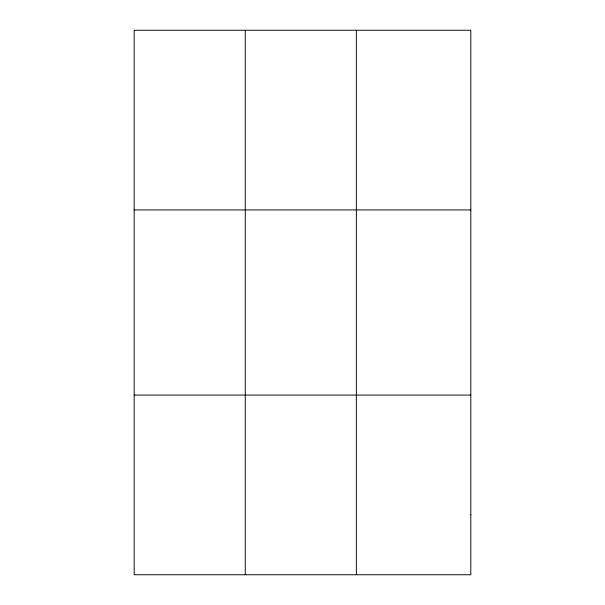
<?xml version="1.0" encoding="UTF-8"?>
<svg xmlns="http://www.w3.org/2000/svg" width="605" height="605" viewBox="0 0 605 605"><rect width="100%" height="100%" fill="white"/><g stroke="black" fill="none" stroke-linecap="round" stroke-linejoin="round"><path stroke-width="0.91" d="M245.275 30.25L245.275 574.75M356.36 30.25L356.36 574.75M134.181 209.935L470.819 209.935M134.181 395.065L470.819 395.065M470.819 514.855L470.819 574.75L134.181 574.75L134.181 30.25L470.819 30.25L470.819 514.855"/></g></svg>
